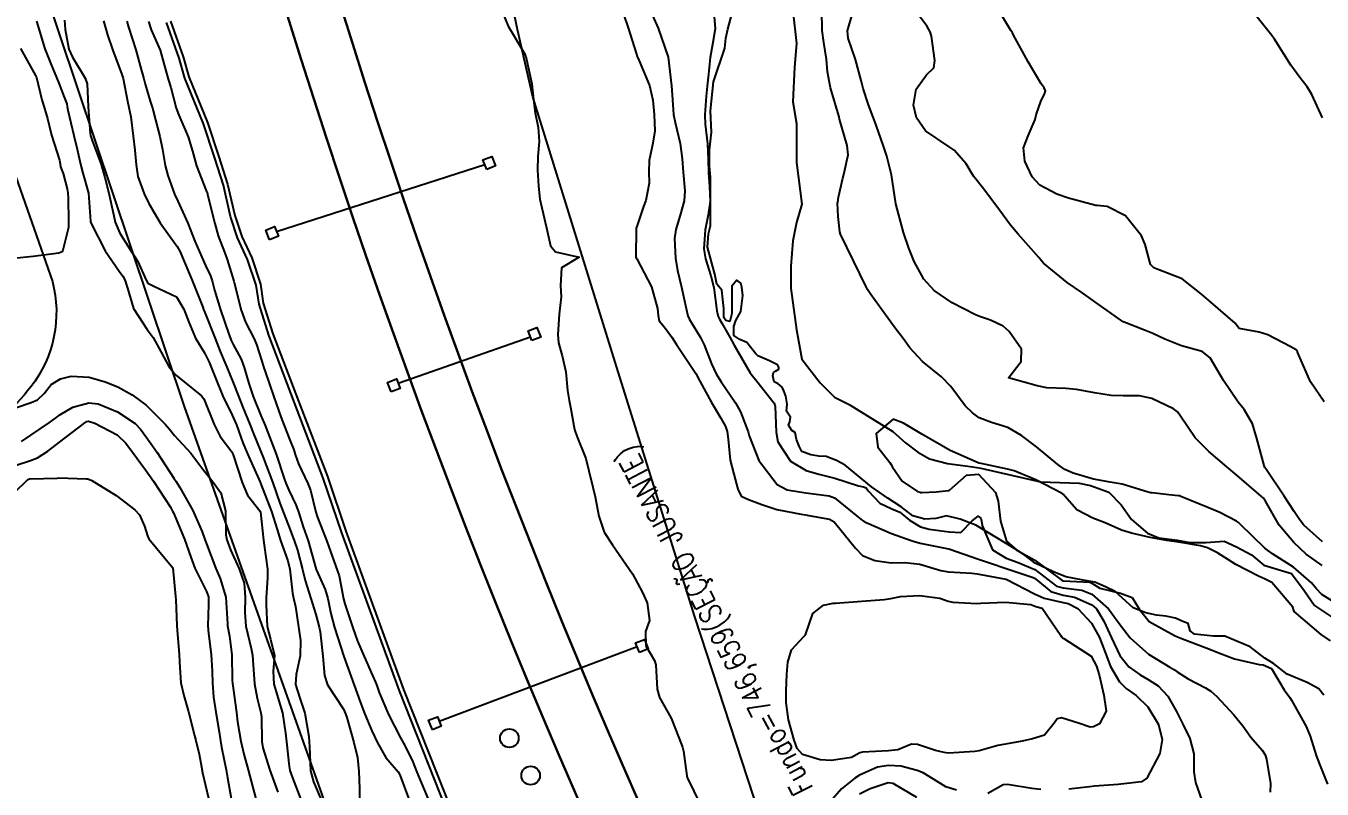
# Model space of a CAD drawing. Header units: metres. Extents: x 318500 to 325275, y 7408834 to 7428799.
# Drawn here: x 322127.5 to 322217.8, y 7422319.4 to 7422372.5 of the extents above; entities that cross this region are included whole.
import ezdxf

# ---------------------------------------------------------------- set-up
doc = ezdxf.new("R2010")
doc.units = ezdxf.units.M
doc.header["$MEASUREMENT"] = 0
for name, color, linetype in [('BUEIRO', 151, 'Continuous'), ('Canaleta de Drenagem', 151, 'Continuous'), ('Curvas de Nivel 1m', 11, 'Continuous'), ('Curvas de Nivel 5m', 15, 'Continuous'), ('Divisas', 45, 'Continuous'), ('Hidrografia', 140, 'Continuous'), ('Linha Férrea', 20, 'Continuous'), ('Postes', 20, 'Continuous'), ('Pórticos', 45, 'Continuous'), ('Vias Primárias', 230, 'Continuous'), ('Vias Secundárias', 230, 'Continuous')]:
    doc.layers.add(name, color=color, linetype=linetype)
doc.styles.add('ROMANS', font='romans', dxfattribs={"height": 0.2})

msp = doc.modelspace()

# ---------------------------------------------------------------- linework, layer by layer
at = {"layer": 'Canaleta de Drenagem'}
for points in [[(322159.183, 7422309.186), (322159.595, 7422310.545), (322159.525, 7422311.38), (322158.764, 7422313.007), (322153.531, 7422326.192), (322149.517, 7422337.202), (322148.229, 7422341.005), (322146.233, 7422346.256), (322144.429, 7422350.948), (322143.758, 7422353.105), (322143.559, 7422354.445), (322142.963, 7422356.231), (322142.268, 7422357.72), (322141.772, 7422359.209), (322141.275, 7422361.392), (322140.68, 7422363.278), (322139.885, 7422365.659), (322138.595, 7422368.835), (322138.197, 7422370.225), (322137.304, 7422372.706)], [(322137.587, 7422372.806), (322138.483, 7422370.317), (322138.879, 7422368.933), (322140.167, 7422365.764), (322140.965, 7422363.37), (322141.565, 7422361.471), (322142.061, 7422359.29), (322142.547, 7422357.831), (322143.243, 7422356.343), (322143.852, 7422354.515), (322144.051, 7422353.172), (322144.712, 7422351.047), (322146.513, 7422346.363), (322148.512, 7422341.106), (322149.8, 7422337.301), (322153.811, 7422326.299), (322159.04, 7422313.126), (322159.82, 7422311.458), (322159.898, 7422310.513), (322159.47, 7422309.099)]]:
    msp.add_lwpolyline(points, dxfattribs=at)
at = {"layer": 'Curvas de Nivel 1m', "flags": 128}
for points, elevation in [([(322160.28, 7422374.47), (322161.091, 7422372.462), (322162.231, 7422370.548), (322162.287, 7422370.449), (322162.325, 7422370.352), (322162.739, 7422368.442), (322162.884, 7422367.137), (322162.979, 7422366.438), (322163.195, 7422365.404), (322163.262, 7422364.429), (322163.165, 7422363.399), (322163.151, 7422362.43), (322163.206, 7422361.332), (322163.311, 7422360.428), (322163.678, 7422358.821), (322163.774, 7422358.423), (322164.058, 7422357.175), (322164.396, 7422356.757), (322166.05, 7422356.39), (322164.806, 7422355.641), (322164.739, 7422354.409), (322164.784, 7422353.633), (322164.66, 7422352.41), (322164.561, 7422350.996), (322164.612, 7422350.41), (322164.856, 7422349.507), (322165.107, 7422348.403), (322165.221, 7422347.1), (322165.348, 7422346.398), (322165.45, 7422345.942), (322165.724, 7422344.392), (322165.883, 7422343.931), (322166.509, 7422342.38), (322166.706, 7422341.518), (322167.005, 7422340.372), (322167.167, 7422339.713), (322167.409, 7422338.366), (322167.793, 7422337.252), (322168.364, 7422336.354), (322169.75, 7422334.34), (322170.458, 7422333.05), (322170.779, 7422332.324), (322170.946, 7422331.086), (322170.673, 7422330.325), (322170.686, 7422329.324), (322171.289, 7422328.316), (322171.371, 7422328.019), (322171.469, 7422326.313), (322171.641, 7422325.725), (322172.442, 7422324.298), (322173.003, 7422322.885), (322173.239, 7422322.285), (322173.313, 7422322.01), (322173.537, 7422320.28), (322173.568, 7422320.17), (322174.482, 7422318.271)], 749), ([(322175.412, 7422373.413), (322175.514, 7422372.271), (322175.321, 7422371.196), (322175.163, 7422370.276), (322175.055, 7422369.114), (322174.964, 7422368.279), (322174.888, 7422367.592), (322174.794, 7422366.281), (322174.818, 7422365.632), (322174.97, 7422364.278), (322175.031, 7422363.169), (322175.039, 7422362.276), (322175.114, 7422361.276), (322175.153, 7422360.274), (322175.027, 7422359.335), (322174.816, 7422358.279), (322174.73, 7422356.953), (322174.837, 7422356.278), (322175.213, 7422355.092), (322175.409, 7422354.269), (322175.617, 7422352.644), (322175.714, 7422352.264), (322175.805, 7422352.079), (322175.985, 7422351.788), (322176.541, 7422350.817), (322176.829, 7422350.247), (322177.942, 7422348.333), (322178.016, 7422348.229), (322178.411, 7422347.747), (322179.613, 7422346.213), (322179.682, 7422345.987), (322179.755, 7422344.202), (322179.88, 7422343.538), (322180.754, 7422342.191), (322181.85, 7422341.525), (322182.731, 7422341.283), (322183.843, 7422340.99), (322185.502, 7422340.467), (322185.834, 7422340.399), (322186.022, 7422340.317), (322186.16, 7422340.125), (322186.967, 7422339.258), (322187.818, 7422338.874), (322188.368, 7422338.645), (322189.037, 7422338.082), (322189.803, 7422337.606), (322190.403, 7422337.462), (322191.798, 7422337.265), (322192.62, 7422337.216), (322193.414, 7422338.026), (322193.813, 7422338.363), (322194.005, 7422338.21), (322194.055, 7422338.016), (322194.108, 7422337.713), (322194.832, 7422336.004), (322195.772, 7422335.423), (322196.616, 7422335.133), (322197.76, 7422334.644), (322198.669, 7422333.956), (322199.284, 7422333.485), (322199.744, 7422333.359), (322201.032, 7422333.21), (322201.74, 7422332.921), (322202.898, 7422331.898), (322203.714, 7422330.795), (322204.397, 7422329.88), (322205.683, 7422328.754), (322207.167, 7422327.838), (322207.486, 7422327.651), (322207.667, 7422327.531), (322208.442, 7422327.043), (322209.656, 7422326.418), (322210.028, 7422326.179), (322210.449, 7422325.798), (322211.631, 7422324.533), (322212.251, 7422323.771), (322212.817, 7422322.97), (322213.603, 7422322.07), (322213.794, 7422321.748), (322213.895, 7422321.447), (322214.17, 7422319.744), (322214.149, 7422319.156)], 746), ([(322218.481, 7422332.432), (322217.742, 7422332.912), (322217.353, 7422333.313), (322217.039, 7422333.711), (322215.766, 7422334.816), (322214.309, 7422335.745), (322213.786, 7422336.132), (322212.091, 7422337.776), (322211.944, 7422337.911), (322211.812, 7422338.012), (322210.639, 7422338.619), (322209.821, 7422338.956), (322207.923, 7422339.735), (322207.829, 7422339.766), (322207.776, 7422339.777), (322207.099, 7422339.841), (322205.942, 7422339.969), (322205.832, 7422339.982), (322205.666, 7422340.029), (322203.841, 7422340.593), (322203.019, 7422340.722), (322201.845, 7422340.925), (322200.441, 7422341.342), (322199.855, 7422341.61), (322199.36, 7422341.947), (322197.878, 7422343.182), (322196.849, 7422343.98), (322195.895, 7422344.523), (322194.756, 7422344.865), (322193.902, 7422345.2), (322193.418, 7422345.54), (322192.915, 7422346.035), (322191.93, 7422347.388), (322191.263, 7422348.057), (322189.956, 7422349.116), (322189.075, 7422350.083), (322188.596, 7422350.711), (322187.984, 7422351.526), (322187.74, 7422351.856), (322187.556, 7422352.107), (322186.357, 7422353.783), (322186.12, 7422354.128), (322186.023, 7422354.313), (322185.148, 7422356.139), (322184.242, 7422357.974), (322184.19, 7422358.149), (322184.086, 7422359.221), (322184.035, 7422360.151), (322184.042, 7422360.21), (322184.106, 7422360.556), (322184.402, 7422361.871), (322184.479, 7422362.147), (322184.775, 7422363.512), (322184.698, 7422364.145), (322184.178, 7422365.989), (322184.135, 7422366.151), (322184.111, 7422366.221), (322183.547, 7422368.16), (322183.34, 7422369.282), (322183.26, 7422370.165), (322183.087, 7422371.328), (322182.957, 7422372.17), (322182.932, 7422373.519)], 746), ([(322217.768, 7422334.926), (322216.669, 7422335.717), (322215.792, 7422336.518), (322214.785, 7422337.74), (322213.827, 7422339.402), (322213.685, 7422339.608), (322213.52, 7422339.755), (322211.851, 7422341.192), (322211.127, 7422341.791), (322209.876, 7422342.856), (322208.927, 7422343.82), (322207.905, 7422345.313), (322207.703, 7422345.628), (322207.426, 7422345.837), (322205.92, 7422346.536), (322205.064, 7422346.732), (322203.922, 7422346.723), (322203.075, 7422346.746), (322201.925, 7422346.936), (322200.68, 7422347.178), (322199.93, 7422347.243), (322198.599, 7422347.291), (322197.932, 7422347.432), (322195.94, 7422347.99), (322196.808, 7422349.13), (322196.835, 7422349.981), (322195.982, 7422351.216), (322195.56, 7422351.571), (322194.683, 7422352.01), (322193.993, 7422352.242), (322193.645, 7422352.376), (322192.007, 7422353.199), (322190.757, 7422354.063), (322190.032, 7422354.86), (322189.373, 7422356.08), (322188.994, 7422357.021), (322188.616, 7422358.092), (322188.1, 7422360.1), (322187.786, 7422362.105), (322187.456, 7422363.423), (322187.237, 7422364.114), (322186.716, 7422365.578), (322186.513, 7422366.125), (322186.193, 7422366.975), (322185.814, 7422368.134), (322185.672, 7422368.679), (322185.272, 7422370.14), (322184.767, 7422371.63), (322184.725, 7422372.145), (322185.084, 7422373.336)], 747), ([(322217.793, 7422336.58), (322216.504, 7422337.72), (322216.202, 7422338.113), (322215.819, 7422338.679), (322215.124, 7422339.737), (322213.858, 7422341.646), (322213.791, 7422341.751), (322213.723, 7422341.891), (322213.224, 7422343.76), (322212.919, 7422344.784), (322212.34, 7422345.774), (322211.918, 7422346.291), (322210.9, 7422347.796), (322209.964, 7422349.378), (322209.423, 7422349.815), (322207.974, 7422350.201), (322206.808, 7422350.678), (322205.982, 7422351.062), (322205.413, 7422351.298), (322203.99, 7422351.856), (322203.926, 7422351.891), (322202.01, 7422353.235), (322201.035, 7422353.925), (322200.03, 7422354.62), (322198.366, 7422355.965), (322198.221, 7422356.136), (322198.054, 7422356.369), (322196.601, 7422357.985), (322196.079, 7422358.6), (322195.046, 7422360.006), (322194.118, 7422361.237), (322193.509, 7422362.029), (322192.98, 7422362.879), (322192.148, 7422363.829), (322191.796, 7422364.054), (322190.167, 7422365.18), (322189.54, 7422366.08), (322189.318, 7422366.959), (322189.515, 7422368.08), (322190.22, 7422369.08), (322190.729, 7422369.561), (322190.803, 7422370.064), (322190.564, 7422371.759), (322190.483, 7422372.068), (322190.266, 7422372.437), (322189.047, 7422374.089)], 748), ([(322217.919, 7422346.322), (322216.968, 7422347.715), (322216.137, 7422349.558), (322216.076, 7422349.728), (322216.046, 7422349.804), (322215.972, 7422349.938), (322215.535, 7422350.173), (322213.982, 7422350.984), (322213.384, 7422351.159), (322211.986, 7422351.424), (322211.834, 7422351.628), (322211.721, 7422351.784), (322210.012, 7422353.259), (322209.363, 7422353.817), (322208.036, 7422354.867), (322206.397, 7422355.502), (322206.047, 7422355.648), (322205.81, 7422355.864), (322205.448, 7422357.254), (322205.2, 7422357.873), (322204.091, 7422359.267), (322202.794, 7422359.903), (322202.101, 7422359.977), (322202.023, 7422359.989), (322200.108, 7422360.488), (322199.29, 7422360.774), (322198.122, 7422361.403), (322197.576, 7422361.976), (322197.065, 7422363.056), (322196.98, 7422363.982), (322197.312, 7422364.829), (322197.788, 7422365.974), (322197.871, 7422366.287), (322198.2, 7422367.288), (322198.436, 7422367.737), (322198.513, 7422367.965), (322198.418, 7422368.173), (322198.215, 7422368.443), (322197.308, 7422369.979), (322196.259, 7422371.892), (322196.202, 7422371.991), (322196.093, 7422372.162), (322194.978, 7422374.01)], 749), ([(322128.258, 7422372.798), (322128.846, 7422370.891), (322129.257, 7422369.842), (322129.664, 7422368.878), (322129.808, 7422368.488), (322130.186, 7422367.518), (322130.369, 7422367.054), (322130.4, 7422366.867), (322130.437, 7422366.606), (322130.862, 7422364.859), (322131.101, 7422363.89), (322131.324, 7422362.852), (322131.495, 7422362.231), (322131.883, 7422360.843), (322132.022, 7422358.889), (322132.028, 7422358.841), (322132.068, 7422358.725), (322133.036, 7422356.83), (322134.026, 7422355.414), (322134.277, 7422355.071), (322134.411, 7422354.814), (322134.6, 7422354.222), (322135.021, 7422352.805), (322135.968, 7422351.353), (322136.389, 7422350.784), (322136.939, 7422349.765), (322137.484, 7422348.767), (322137.932, 7422348.201), (322139.758, 7422346.742), (322139.907, 7422346.515), (322140.634, 7422344.729), (322141.053, 7422343.903), (322141.861, 7422342.824), (322141.897, 7422342.746), (322141.914, 7422342.709), (322141.949, 7422342.618), (322142.587, 7422340.699), (322142.943, 7422339.815), (322143.811, 7422338.733), (322143.841, 7422338.68), (322143.851, 7422338.638), (322144.062, 7422336.677), (322144.114, 7422336.337), (322144.335, 7422334.674), (322144.343, 7422334.075), (322144.251, 7422332.675), (322144.245, 7422332.152), (322144.331, 7422330.674), (322144.562, 7422329.796), (322144.823, 7422328.668), (322144.75, 7422327.578), (322144.792, 7422326.669), (322145.308, 7422324.98), (322145.393, 7422324.662), (322145.599, 7422323.26), (322145.679, 7422322.659), (322145.859, 7422320.942), (322145.91, 7422320.655), (322146.077, 7422320.137), (322146.656, 7422318.643)], 754), ([(322130.205, 7422372.871), (322130.251, 7422372.241), (322130.521, 7422370.866), (322130.773, 7422370.311), (322131.662, 7422368.848), (322131.786, 7422368.437), (322131.861, 7422366.845), (322132.003, 7422364.991), (322132.032, 7422364.842), (322132.145, 7422364.496), (322132.767, 7422362.834), (322133.017, 7422361.925), (322133.3, 7422360.828), (322133.64, 7422359.261), (322133.741, 7422358.823), (322134.059, 7422358.061), (322134.858, 7422356.808), (322135.309, 7422356.077), (322135.887, 7422354.792), (322136.017, 7422354.574), (322136.431, 7422354.366), (322138.003, 7422353.626), (322138.521, 7422352.755), (322138.859, 7422351.869), (322139.339, 7422350.746), (322139.95, 7422349.722), (322140.28, 7422349.072), (322140.419, 7422348.733), (322140.737, 7422347.918), (322141.228, 7422346.72), (322141.89, 7422345.383), (322142.185, 7422344.705), (322142.634, 7422343.465), (322142.942, 7422342.694), (322143.831, 7422340.723), (322143.847, 7422340.68), (322143.86, 7422340.649), (322144.626, 7422338.672), (322145.022, 7422337.437), (322145.242, 7422336.665), (322145.759, 7422335.257), (322145.907, 7422334.658), (322146.077, 7422332.999), (322146.147, 7422332.654), (322146.295, 7422332.078), (322146.511, 7422330.648), (322146.638, 7422329.694), (322146.629, 7422328.646), (322146.337, 7422327.33), (322146.285, 7422326.65), (322146.594, 7422325.687), (322146.954, 7422324.64), (322147.217, 7422323.014), (322147.255, 7422322.635), (322147.272, 7422322.32), (322147.333, 7422320.634), (322147.558, 7422319.861), (322148.092, 7422318.622)], 753), ([(322132.928, 7422372.833), (322133.211, 7422371.865), (322133.561, 7422370.827), (322134.204, 7422369.109), (322134.287, 7422368.819), (322134.602, 7422367.232), (322134.701, 7422366.812), (322134.834, 7422366.146), (322134.983, 7422364.808), (322135.113, 7422363.828), (322135.205, 7422362.804), (322135.31, 7422362), (322135.754, 7422360.795), (322136.09, 7422360.121), (322136.866, 7422358.778), (322138.046, 7422357.135), (322138.256, 7422356.758), (322138.426, 7422356.367), (322139.105, 7422354.749), (322139.833, 7422352.901), (322139.899, 7422352.741), (322139.987, 7422352.522), (322140.691, 7422350.729), (322141.054, 7422349.826), (322141.509, 7422348.716), (322141.925, 7422347.698), (322142.321, 7422346.704), (322142.606, 7422345.993), (322143.137, 7422344.691), (322143.348, 7422344.161), (322143.862, 7422342.91), (322143.958, 7422342.679), (322144.017, 7422342.519), (322144.712, 7422340.671), (322145.215, 7422339.267), (322145.433, 7422338.664), (322145.796, 7422337.712), (322146.203, 7422336.654), (322146.423, 7422335.997), (322146.781, 7422334.645), (322146.968, 7422333.867), (322147.36, 7422332.636), (322147.713, 7422331.507), (322147.944, 7422330.626), (322148.018, 7422330.303), (322148.208, 7422328.622), (322148.306, 7422327.27), (322148.529, 7422326.617), (322149.625, 7422324.917), (322149.781, 7422324.598), (322149.862, 7422324.351), (322150.352, 7422322.592), (322150.604, 7422321.565), (322150.695, 7422320.589), (322150.744, 7422319.396), (322150.76, 7422318.588)], 752), ([(322134.542, 7422372.816), (322134.669, 7422372.398), (322135.174, 7422370.806), (322135.559, 7422369.451), (322135.727, 7422368.797), (322135.825, 7422368.424), (322136.185, 7422367.246), (322136.296, 7422366.903), (322136.332, 7422366.788), (322136.396, 7422366.567), (322136.851, 7422364.779), (322137.028, 7422363.885), (322137.224, 7422362.773), (322137.398, 7422362.056), (322137.864, 7422360.764), (322138.093, 7422360.276), (322138.797, 7422358.753), (322139.295, 7422357.504), (322139.602, 7422356.744), (322140.031, 7422355.805), (322140.372, 7422355.084), (322140.488, 7422354.733), (322140.646, 7422354.095), (322141.078, 7422352.724), (322141.661, 7422351.018), (322141.776, 7422350.713), (322141.827, 7422350.581), (322141.956, 7422350.316), (322142.52, 7422349.275), (322142.726, 7422348.698), (322143.035, 7422347.581), (322143.352, 7422346.688), (322143.89, 7422345.353), (322144.174, 7422344.677), (322144.376, 7422344.174), (322144.948, 7422342.669), (322145.513, 7422340.985), (322145.618, 7422340.662), (322145.825, 7422340.169), (322146.316, 7422339.153), (322146.497, 7422338.65), (322146.836, 7422337.603), (322147.171, 7422336.639), (322147.737, 7422334.644), (322147.75, 7422334.602), (322148.371, 7422333.255), (322148.549, 7422332.618), (322148.747, 7422331.582), (322149.005, 7422330.61), (322149.67, 7422328.6), (322150.386, 7422326.593), (322150.797, 7422325.424), (322151.113, 7422324.585), (322151.603, 7422323.424), (322151.996, 7422322.574), (322152.583, 7422321.568), (322153.442, 7422320.552), (322153.567, 7422320.352), (322154.235, 7422318.54)], 751), ([(322169.146, 7422373.234), (322169.465, 7422372.352), (322170.002, 7422370.575), (322170.086, 7422370.342), (322170.226, 7422370.046), (322170.95, 7422368.329), (322171.176, 7422367.312), (322171.276, 7422366.324), (322171.32, 7422365.165), (322171.182, 7422364.325), (322170.912, 7422363.103), (322170.904, 7422362.328), (322170.918, 7422361.528), (322170.674, 7422360.331), (322170.517, 7422359.91), (322170.074, 7422358.59), (322170.014, 7422358.398), (322170.006, 7422358.341), (322169.991, 7422356.4), (322170.007, 7422356.34), (322170.049, 7422356.269), (322171.076, 7422354.324), (322171.506, 7422352.808), (322171.533, 7422352.317), (322171.615, 7422351.944), (322171.982, 7422351.515), (322172.485, 7422350.815), (322172.813, 7422350.297), (322173.945, 7422348.635), (322174.168, 7422348.278), (322174.453, 7422347.754), (322175.26, 7422346.267), (322175.899, 7422345.178), (322176.226, 7422344.587), (322176.348, 7422344.253), (322176.425, 7422343.709), (322176.558, 7422342.25), (322176.821, 7422341.27), (322177.099, 7422340.241), (322177.327, 7422339.739), (322177.823, 7422339.518), (322178.769, 7422339.166), (322179.816, 7422338.811), (322181.506, 7422338.49), (322181.813, 7422338.44), (322182.044, 7422338.408), (322183.48, 7422338.155), (322183.807, 7422337.953), (322185.279, 7422336.128), (322185.772, 7422335.619), (322186.62, 7422335.259), (322187.765, 7422335.116), (322188.712, 7422335.14), (322189.764, 7422335.015), (322191.23, 7422334.583), (322191.756, 7422334.482), (322193.391, 7422334.389), (322193.755, 7422334.334), (322195.637, 7422333.992), (322195.737, 7422333.977), (322195.767, 7422333.973), (322197.74, 7422332.954), (322198.419, 7422332.642), (322199.734, 7422332.358), (322200.086, 7422332.287), (322200.771, 7422331.924), (322201.715, 7422330.912), (322202.277, 7422329.904), (322202.639, 7422328.947), (322203.026, 7422327.896), (322203.659, 7422326.815), (322204.131, 7422326.359), (322204.828, 7422325.872), (322205.638, 7422325.086), (322206.375, 7422323.849), (322206.634, 7422322.815), (322206.482, 7422321.847), (322205.573, 7422320.121), (322205.196, 7422319.866), (322203.759, 7422319.695), (322203.567, 7422319.675), (322201.912, 7422319.559), (322201.564, 7422319.523), (322200.141, 7422319.351)], 748), ([(322171.157, 7422373.215), (322171.551, 7422372.321), (322172.23, 7422370.31), (322172.475, 7422368.307), (322172.497, 7422368.007), (322172.609, 7422366.306), (322172.72, 7422365.757), (322173.073, 7422364.301), (322173.208, 7422363.231), (322173.282, 7422362.298), (322173.399, 7422361.009), (322173.365, 7422360.297), (322173.087, 7422359.298), (322172.772, 7422358.303), (322172.691, 7422357.676), (322172.745, 7422356.303), (322172.884, 7422355.455), (322173.162, 7422354.299), (322173.489, 7422352.804), (322173.616, 7422352.294), (322173.729, 7422352.034), (322173.983, 7422351.617), (322174.497, 7422350.796), (322174.755, 7422350.272), (322175.256, 7422348.962), (322175.59, 7422348.264), (322175.932, 7422347.705), (322176.927, 7422346.245), (322177.275, 7422345.61), (322177.806, 7422344.231), (322177.886, 7422343.944), (322178.546, 7422342.22), (322179.835, 7422340.558), (322180.534, 7422340.193), (322181.828, 7422339.973), (322183.452, 7422339.781), (322183.825, 7422339.624), (322185.686, 7422338.131), (322185.809, 7422338.03), (322186.027, 7422337.906), (322187.796, 7422337.157), (322189.229, 7422336.638), (322189.786, 7422336.477), (322191.75, 7422336.081), (322191.78, 7422336.073), (322191.849, 7422336.049), (322193.77, 7422335.381), (322194.677, 7422335.096), (322195.761, 7422334.725), (322197.642, 7422334.08), (322197.751, 7422334.031), (322197.83, 7422333.969), (322198.891, 7422333.103), (322199.739, 7422332.864), (322200.534, 7422332.724), (322201.733, 7422332.196), (322202.056, 7422331.907), (322202.561, 7422331.058), (322203.097, 7422329.896), (322203.682, 7422328.669), (322204.307, 7422327.88), (322205.112, 7422327.316), (322205.661, 7422326.982), (322206.349, 7422326.542), (322207.021, 7422325.839), (322207.634, 7422324.752), (322208.093, 7422323.825), (322208.551, 7422322.875), (322208.828, 7422321.818), (322208.841, 7422320.553), (322208.963, 7422319.816), (322209.545, 7422318.165)], 747), ([(322127.218, 7422343.555), (322127.871, 7422343.985), (322129.178, 7422344.881), (322129.578, 7422345.181), (322129.888, 7422345.409), (322130.802, 7422345.95), (322131.901, 7422346.254), (322132.554, 7422346.18), (322133.892, 7422345.625), (322135.132, 7422344.801), (322135.499, 7422344.418), (322135.871, 7422343.895), (322136.331, 7422343.249), (322136.652, 7422342.778), (322137.834, 7422340.997), (322137.983, 7422340.758), (322138.239, 7422340.343), (322139.139, 7422338.747), (322139.788, 7422337.264), (322139.976, 7422336.737), (322140.088, 7422336.423), (322140.739, 7422334.725), (322141.043, 7422334.021), (322141.436, 7422332.714), (322141.551, 7422330.863), (322141.563, 7422330.712), (322141.69, 7422330.011), (322141.864, 7422328.707), (322141.889, 7422326.943), (322141.902, 7422326.706), (322141.957, 7422326.394), (322142.185, 7422324.702), (322142.267, 7422324.043), (322142.488, 7422322.697), (322142.689, 7422321.802), (322142.992, 7422320.689), (322143.54, 7422318.68)], 756), ([(322126.858, 7422341.896), (322127.85, 7422342.233), (322128.324, 7422342.422), (322129.045, 7422342.882), (322129.866, 7422343.513), (322131.621, 7422344.844), (322131.776, 7422344.947), (322131.882, 7422344.965), (322132.322, 7422344.836), (322133.872, 7422344.022), (322134.489, 7422343.433), (322134.95, 7422342.804), (322135.842, 7422341.576), (322136.405, 7422340.781), (322137.591, 7422338.975), (322137.709, 7422338.761), (322137.74, 7422338.701), (322137.798, 7422338.588), (322138.568, 7422336.752), (322138.998, 7422335.511), (322139.279, 7422334.745), (322139.741, 7422333.806), (322140.105, 7422333.106), (322140.226, 7422332.733), (322140.248, 7422332.206), (322140.186, 7422330.733), (322140.226, 7422330.198), (322140.416, 7422328.729), (322140.493, 7422327.562), (322140.521, 7422326.727), (322140.595, 7422325.766), (322140.746, 7422324.723), (322140.98, 7422323.339), (322141.068, 7422322.718), (322141.14, 7422322.271), (322141.456, 7422320.712), (322141.562, 7422320.147), (322141.815, 7422318.706)], 757), ([(322126.735, 7422339.992), (322127.656, 7422340.902), (322127.781, 7422340.95), (322127.831, 7422340.954), (322129.695, 7422341.009), (322129.832, 7422341.013), (322131.721, 7422340.952), (322131.832, 7422340.945), (322132.115, 7422340.837), (322133.815, 7422339.796), (322135.112, 7422338.8), (322135.442, 7422338.441), (322135.789, 7422337.671), (322135.986, 7422336.991), (322136.081, 7422336.785), (322137.75, 7422334.76), (322137.941, 7422332.758), (322137.952, 7422332.532), (322138.023, 7422330.757), (322138.047, 7422330.404), (322138.191, 7422328.755), (322138.222, 7422328.197), (322138.315, 7422326.753), (322138.511, 7422325.877), (322138.843, 7422324.748), (322139.253, 7422323.086), (322139.344, 7422322.742), (322139.581, 7422321.79), (322139.74, 7422320.905), (322139.771, 7422320.737), (322139.818, 7422320.484), (322140.226, 7422318.73)], 758), ([(322192.306, 7422319.286), (322191.562, 7422319.51), (322190.723, 7422320.053), (322189.992, 7422320.482), (322189.576, 7422320.649), (322188.45, 7422320.959), (322187.579, 7422321.011), (322186.804, 7422320.881), (322185.572, 7422320.33), (322185.229, 7422320.125), (322184.312, 7422319.385), (322183.545, 7422318.495)], 748), ([(322189.55, 7422318.764), (322187.909, 7422319.75), (322187.565, 7422319.79), (322186.301, 7422319.37), (322185.553, 7422318.996)], 747), ([(322198.183, 7422319.331), (322197.562, 7422319.405), (322195.861, 7422319.69), (322195.565, 7422319.658), (322194.505, 7422319.057)], 748)]:
    msp.add_lwpolyline(points, dxfattribs=dict(at, elevation=elevation))
at = {"layer": 'Curvas de Nivel 1m', "elevation": 749, "flags": 128}
msp.add_lwpolyline([(322197.731, 7422332.104), (322197.836, 7422332.074), (322198.268, 7422331.962), (322199.583, 7422330.061), (322199.646, 7422329.941), (322199.699, 7422329.891), (322199.787, 7422329.85), (322201.68, 7422328.607), (322202.052, 7422327.906), (322202.246, 7422327.322), (322202.563, 7422325.901), (322202.743, 7422324.79), (322202.259, 7422323.904), (322201.841, 7422323.684), (322201.616, 7422323.662), (322200.889, 7422323.921), (322199.626, 7422324.331), (322199.312, 7422324.258), (322199.104, 7422323.948), (322198.441, 7422323.124), (322197.603, 7422322.851), (322196.881, 7422322.691), (322195.597, 7422322.456), (322195.197, 7422322.395), (322193.887, 7422322.016), (322193.589, 7422321.969), (322191.761, 7422321.865), (322191.588, 7422321.88), (322191.453, 7422321.906), (322190.841, 7422322.051), (322189.596, 7422322.456), (322189.191, 7422322.481), (322188.231, 7422322.09), (322187.589, 7422322.024), (322185.769, 7422321.937), (322185.588, 7422321.878), (322185.006, 7422321.551), (322183.582, 7422321.343), (322182.819, 7422321.398), (322181.586, 7422321.766), (322181.226, 7422322.184), (322181.02, 7422322.764), (322180.614, 7422324.19), (322180.451, 7422325.378), (322180.464, 7422326.192), (322180.501, 7422327.352), (322180.575, 7422328.191), (322180.829, 7422329.043), (322181.697, 7422329.988), (322181.791, 7422330.086), (322181.834, 7422330.178), (322182.302, 7422331.591), (322183.061, 7422332.16), (322183.731, 7422332.292), (322183.881, 7422332.298), (322185.733, 7422332.434), (322187.285, 7422332.554), (322187.735, 7422332.627), (322188.408, 7422332.761), (322189.738, 7422332.831), (322191.153, 7422332.638), (322191.734, 7422332.435), (322192.048, 7422332.36), (322193.733, 7422332.289), (322194.016, 7422332.299), (322195.734, 7422332.38), (322197.498, 7422332.207)], close=True, dxfattribs=at)
at = {"layer": 'Curvas de Nivel 5m', "flags": 128}
for points, elevation in [([(322217.802, 7422366.089), (322217.043, 7422367.717), (322216.729, 7422368.236), (322216.222, 7422368.887), (322215.584, 7422369.736), (322214.446, 7422371.559), (322214.308, 7422371.75), (322214.261, 7422371.809), (322212.689, 7422373.774)], 750), ([(322136.062, 7422372.793), (322136.251, 7422372.213), (322136.88, 7422370.78), (322137.138, 7422369.854), (322137.434, 7422368.771), (322137.611, 7422368.186), (322137.997, 7422366.763), (322138.172, 7422366.256), (322138.82, 7422364.753), (322139.129, 7422363.757), (322139.411, 7422362.747), (322140.102, 7422360.949), (322140.172, 7422360.81), (322140.179, 7422360.739), (322140.19, 7422360.648), (322140.675, 7422358.731), (322140.911, 7422357.873), (322141.345, 7422356.72), (322141.537, 7422356.22), (322142, 7422354.71), (322142.019, 7422354.625), (322142.502, 7422352.702), (322142.823, 7422351.851), (322143.408, 7422350.688), (322143.574, 7422350.304), (322143.945, 7422349.137), (322144.093, 7422348.678), (322144.186, 7422348.428), (322144.783, 7422346.671), (322145.281, 7422345.274), (322145.503, 7422344.664), (322145.871, 7422343.722), (322146.185, 7422342.975), (322146.279, 7422342.654), (322146.503, 7422341.997), (322147.163, 7422340.64), (322147.347, 7422340.159), (322147.72, 7422338.631), (322147.806, 7422338.333), (322148.477, 7422336.62), (322148.864, 7422335.513), (322149.206, 7422334.608), (322149.333, 7422334.193), (322149.646, 7422332.601), (322149.725, 7422332.253), (322150.276, 7422330.594), (322150.619, 7422329.657), (322151.07, 7422328.586), (322151.657, 7422327.255), (322151.87, 7422326.794), (322151.954, 7422326.575), (322152.126, 7422326.089), (322152.771, 7422324.563), (322153.596, 7422322.926), (322153.81, 7422322.547), (322154.41, 7422321.37), (322154.752, 7422320.532), (322155.542, 7422318.664)], 750), ([(322127.153, 7422370.911), (322128.202, 7422369.025), (322128.253, 7422368.899), (322128.632, 7422367.341), (322128.769, 7422366.891), (322129.028, 7422366.027), (322129.304, 7422364.883), (322129.854, 7422363.144), (322129.9, 7422362.873), (322129.925, 7422362.68), (322130.113, 7422362.198), (322130.386, 7422361.149), (322130.444, 7422360.865), (322130.469, 7422360.49), (322130.489, 7422358.864), (322130.487, 7422358.44), (322130.107, 7422356.869), (322130.039, 7422356.757), (322129.818, 7422356.654), (322128.035, 7422356.437), (322126.653, 7422356.295)], 755), ([(322126.879, 7422345.926), (322127.901, 7422346.274), (322128.332, 7422346.465), (322128.795, 7422346.887), (322129.272, 7422347.527), (322129.926, 7422347.905), (322130.686, 7422348.101), (322131.928, 7422348.037), (322133.036, 7422347.716), (322133.918, 7422347.364), (322134.925, 7422346.805), (322135.899, 7422346.074), (322137.223, 7422344.77), (322137.514, 7422344.403), (322137.872, 7422343.965), (322138.999, 7422342.749), (322139.843, 7422341.635), (322140.557, 7422340.729), (322141.087, 7422339.985), (322141.423, 7422338.716), (322141.443, 7422337.057), (322141.513, 7422336.714), (322141.77, 7422336.021), (322142.373, 7422334.701), (322142.731, 7422333.686), (322142.8, 7422332.694), (322142.766, 7422331.643), (322142.847, 7422330.693), (322143.214, 7422329.15), (322143.303, 7422328.686), (322143.324, 7422328.343), (322143.442, 7422326.683), (322143.635, 7422325.689), (322143.889, 7422324.677), (322143.932, 7422324.36), (322143.95, 7422322.676), (322144.018, 7422322.243), (322144.512, 7422320.671), (322145.071, 7422319.141)], 755), ([(322218.354, 7422329.69), (322217.706, 7422330.117), (322215.828, 7422331.729), (322215.798, 7422331.797), (322215.733, 7422332.034), (322214.278, 7422333.745), (322213.754, 7422334), (322213.331, 7422334.181), (322211.768, 7422334.981), (322210.497, 7422335.799), (322209.785, 7422336.162), (322209.313, 7422336.289), (322207.791, 7422336.543), (322206.968, 7422336.667), (322205.795, 7422336.866), (322204.504, 7422337.175), (322203.803, 7422337.391), (322202.657, 7422337.902), (322201.813, 7422338.217), (322200.692, 7422338.8), (322199.828, 7422339.771), (322199.761, 7422339.873), (322199.669, 7422339.942), (322197.844, 7422340.894), (322196.332, 7422341.506), (322195.855, 7422341.634), (322194.028, 7422342.017), (322193.861, 7422342.053), (322193.812, 7422342.069), (322191.873, 7422342.935), (322189.89, 7422344.07), (322188.628, 7422344.82), (322187.9, 7422345.114), (322186.713, 7422344.118), (322186.84, 7422343.151), (322187.663, 7422342.103), (322187.738, 7422341.982), (322187.855, 7422341.776), (322188.543, 7422340.792), (322189.602, 7422340.073), (322189.788, 7422340.029), (322189.829, 7422340.013), (322189.899, 7422340), (322190.91, 7422340.059), (322191.748, 7422340.134), (322191.832, 7422340.177), (322193.014, 7422341.199), (322193.849, 7422341.271), (322195.041, 7422340.002), (322195.214, 7422339.39), (322195.369, 7422337.997), (322195.789, 7422336.615), (322196.514, 7422335.983), (322197.77, 7422335.298), (322199.57, 7422333.943), (322199.676, 7422333.868), (322199.749, 7422333.846), (322201.588, 7422333.752), (322201.748, 7422333.698), (322202.294, 7422333.355), (322203.741, 7422332.988), (322204.544, 7422332.684), (322205.059, 7422331.87), (322205.717, 7422331.023), (322207.489, 7422330.047), (322207.702, 7422329.958), (322208.04, 7422329.827), (322209.691, 7422329.197), (322210.694, 7422328.786), (322211.68, 7422328.417), (322213.388, 7422328.04), (322213.674, 7422327.999), (322214.254, 7422327.744), (322215.116, 7422326.275), (322215.521, 7422325.731), (322215.647, 7422325.544), (322216.657, 7422323.714), (322216.941, 7422323.038), (322217.364, 7422321.704), (322217.591, 7422321.095), (322218.133, 7422319.692)], 745)]:
    msp.add_lwpolyline(points, dxfattribs=dict(at, elevation=elevation))
at = {"layer": 'Divisas'}
for points in [[(322218.899, 7422254.343), (322208.335, 7422271.993), (322193.65, 7422289.996), (322187.882, 7422299.363), (322183.956, 7422305.949), (322178.206, 7422318.798), (322174.106, 7422331.343), (322168.768, 7422348.392), (322162.81, 7422367.55), (322161.739, 7422372.238), (322156.986, 7422394.962)], [(322227.142, 7422181.34), (322210.616, 7422200.757), (322199.608, 7422215.192), (322178.281, 7422197.31), (322170.991, 7422207.569), (322155.271, 7422229.138), (322137.959, 7422256.301), (322132.762, 7422264.562), (322170.421, 7422285.657), (322160.439, 7422308.139), (322156.072, 7422311.154), (322148.911, 7422316.826), (322138.56, 7422345.983), (322123.618, 7422390.49)]]:
    msp.add_lwpolyline(points, dxfattribs=at)
at = {"layer": 'Hidrografia'}
for points in [[(322217.899, 7422325.9), (322217.533, 7422326.339), (322216.726, 7422326.779), (322215.332, 7422327.366), (322214.378, 7422328.099), (322213.792, 7422328.466), (322212.765, 7422329.272), (322211.004, 7422330.005), (322210.197, 7422330.005), (322208.877, 7422330.152), (322208.584, 7422330.372), (322208.437, 7422330.885), (322208.07, 7422331.032), (322207.557, 7422331.252), (322206.897, 7422331.398), (322206.236, 7422331.472), (322205.503, 7422331.618), (322204.623, 7422331.985), (322203.366, 7422333.119), (322202.679, 7422333.439), (322201.948, 7422333.759), (322201.124, 7422333.896), (322199.935, 7422334.125), (322199.066, 7422334.491), (322197.785, 7422335.085), (322197.007, 7422335.679), (322196.001, 7422336.319), (322193.668, 7422337.737), (322193.164, 7422337.92), (322192.57, 7422338.148), (322191.609, 7422338.377), (322190.877, 7422338.194), (322190.1, 7422338.148), (322189.276, 7422338.377), (322188.453, 7422339.017), (322187.538, 7422339.612), (322186.394, 7422340.389), (322184.559, 7422341.904), (322183.964, 7422342.224), (322183.232, 7422342.499), (322182.729, 7422342.544), (322182.18, 7422342.636), (322181.539, 7422342.864), (322181.356, 7422343.23), (322181.173, 7422343.687), (322181.082, 7422344.19), (322180.853, 7422344.328), (322180.624, 7422344.693), (322180.716, 7422344.922), (322180.762, 7422345.242), (322180.487, 7422345.654), (322180.533, 7422346.156), (322180.441, 7422346.705), (322180.304, 7422347.071), (322180.167, 7422347.345), (322179.893, 7422347.574), (322179.618, 7422347.711), (322179.527, 7422348.123), (322179.572, 7422348.351), (322179.71, 7422348.443), (322179.938, 7422348.58), (322179.938, 7422348.717), (322179.847, 7422348.9), (322179.298, 7422349.174), (322178.492, 7422349.522), (322178.352, 7422349.662), (322178.071, 7422350.013), (322177.721, 7422350.433), (322177.23, 7422350.643), (322176.81, 7422350.923), (322176.81, 7422351.554), (322176.95, 7422351.974), (322177.3, 7422352.605), (322177.37, 7422353.165), (322177.441, 7422353.725), (322177.37, 7422354.286), (322177.3, 7422354.566), (322177.02, 7422354.776), (322176.67, 7422354.356), (322176.67, 7422353.796), (322176.67, 7422353.165), (322176.67, 7422352.465), (322176.529, 7422351.904), (322176.249, 7422351.974), (322176.109, 7422352.184), (322176.109, 7422352.815), (322176.039, 7422353.445), (322175.969, 7422354.076), (322175.618, 7422354.496), (322175.478, 7422355.197), (322174.988, 7422357.088), (322175.058, 7422357.999), (322175.198, 7422358.559), (322175.195, 7422361.941), (322175.125, 7422362.711), (322175.125, 7422363.832), (322175.265, 7422365.093), (322175.195, 7422366.564), (322175.405, 7422368.596), (322176.178, 7422370.923), (322176.249, 7422371.623), (322176.389, 7422372.254), (322176.669, 7422373.304)], [(322180.916, 7422373.538), (322181.17, 7422371.256), (322181.043, 7422369.609), (322180.916, 7422367.201), (322181.17, 7422365.68), (322181.166, 7422362.981), (322181.547, 7422360.066), (322181.166, 7422358.799), (322180.913, 7422357.531), (322180.786, 7422355.757), (322180.786, 7422354.236), (322181.166, 7422351.321), (322181.547, 7422349.294), (322182.815, 7422347.646), (322183.829, 7422346.632), (322184.843, 7422346.125), (322187.886, 7422344.246), (322188.759, 7422343.452), (322189.633, 7422342.817), (322190.428, 7422342.341), (322191.699, 7422342.023), (322193.446, 7422341.785), (322194.002, 7422341.706), (322198.151, 7422340.738), (322200.851, 7422340.659), (322201.646, 7422340.5), (322202.917, 7422340.024), (322203.79, 7422339.15), (322204.505, 7422338.118), (322205.618, 7422337.166), (322206.412, 7422336.848), (322207.683, 7422336.689), (322208.557, 7422336.53), (322209.669, 7422336.53), (322210.94, 7422336.61), (322211.814, 7422336.213), (322212.846, 7422335.657), (322213.72, 7422334.942), (322215.645, 7422334.369), (322216.519, 7422333.178), (322217.233, 7422332.146), (322218.425, 7422331.352)]]:
    msp.add_lwpolyline(points, dxfattribs=at)
at = {"layer": 'Linha Férrea'}
for points in [[(321625.181, 7423540.483), (321646.79, 7423496.959), (321893.02, 7422980.599), (321927.568, 7422912.57), (321960.071, 7422844.091), (321960.071, 7422844.091), (322054.8, 7422642.247, -0.028698), (322111.168, 7422494.248), (322140.246, 7422392.292, 0.177815), (322346.493, 7422099.021)], [(322346.493, 7422099.021, -0.177815), (322140.246, 7422392.292), (322111.168, 7422494.248, 0.028698), (322054.8, 7422642.247), (321960.071, 7422844.091), (321960.071, 7422844.091), (321927.568, 7422912.57), (321893.02, 7422980.599), (321646.79, 7423496.959), (321625.181, 7423540.483, -0.08675)], [(321634.288, 7423531.029), (321649.189, 7423501.212), (321891.508, 7422993.323), (321931.636, 7422913.121), (321963.221, 7422846.706), (322059.233, 7422642.556), (322059.233, 7422642.556, -0.026965), (322115.311, 7422495.115), (322143.825, 7422393.254, 0.177055), (322348.62, 7422102.056)], [(322348.62, 7422102.056, -0.177055), (322143.825, 7422393.254), (322115.311, 7422495.115, 0.026965), (322059.233, 7422642.556), (322059.233, 7422642.556), (321963.221, 7422846.706), (321931.636, 7422913.121), (321891.508, 7422993.323), (321649.189, 7423501.212), (321634.288, 7423531.029, -0.065289)]]:
    msp.add_lwpolyline(points, format="xyb", dxfattribs=at)
at = {"layer": 'Postes'}
for centre in [(322161.186, 7422322.905), (322162.664, 7422320.307)]:
    msp.add_circle(centre, 0.645, dxfattribs=at)
at = {"layer": 'Pórticos'}
for points in [[(322159.604, 7422362.49), (322159.341, 7422363.157), (322159.955, 7422363.4), (322160.219, 7422362.733)], [(322144.49, 7422357.598), (322144.226, 7422358.265), (322144.841, 7422358.508), (322145.104, 7422357.841)], [(322162.753, 7422350.583), (322162.489, 7422351.25), (322163.104, 7422351.493), (322163.367, 7422350.826)], [(322152.965, 7422347.004), (322152.701, 7422347.671), (322153.316, 7422347.914), (322153.579, 7422347.247)], [(322170.24, 7422328.868), (322169.976, 7422329.535), (322170.59, 7422329.778), (322170.854, 7422329.111)], [(322155.825, 7422323.488), (322155.561, 7422324.155), (322156.176, 7422324.398), (322156.439, 7422323.731)]]:
    msp.add_lwpolyline(points, close=True, dxfattribs=at)
for points in [[(322144.972, 7422358.175), (322159.473, 7422362.824)], [(322153.431, 7422347.621), (322162.65, 7422350.844)], [(322156.294, 7422324.098), (322170.079, 7422329.276)]]:
    msp.add_lwpolyline(points, dxfattribs=at)
at = {"layer": 'Vias Primárias'}
for points in [[(323715.644, 7420145.548, 0), (323709.04, 7420132.939)], [(323831.088, 7420001.787, 0), (323833.844, 7420008.443, 0.220888)]]:
    msp.add_lwpolyline(points, format="xyb", dxfattribs=at)
at = {"layer": 'Vias Secundárias'}
msp.add_lwpolyline([(322123.126, 7422377.213), (322124.617, 7422369.354), (322126.651, 7422362.443), (322129.367, 7422354.7, -0.233454), (322127.874, 7422347.363, -0.095629), (322123.4, 7422343.434, 0.048304), (322120.955, 7422341.663, 0.031027), (322119.328, 7422340.037), (322115.155, 7422335.314), (322108.948, 7422327.086), (322106.248, 7422324.793), (322102.74, 7422322.905), (322099.096, 7422321.421), (322095.32, 7422320.161)], format="xyb", dxfattribs=at)

# ---------------------------------------------------------------- texts
at = {"layer": 'BUEIRO', "style": 'ROMANS', "width": 0.8}
for s, p in [('Fundo=746,659(SEÇÃO JUSANTE)', (322182.355, 7422319.438)), ('Fundo=747,161 (SEÇÃO MONTANTE)', (322135.48, 7422301.574))]:
    msp.add_text(s, height=1.5, rotation=117.57334, dxfattribs=at).set_placement(p)

doc.saveas('drawing.dxf')
